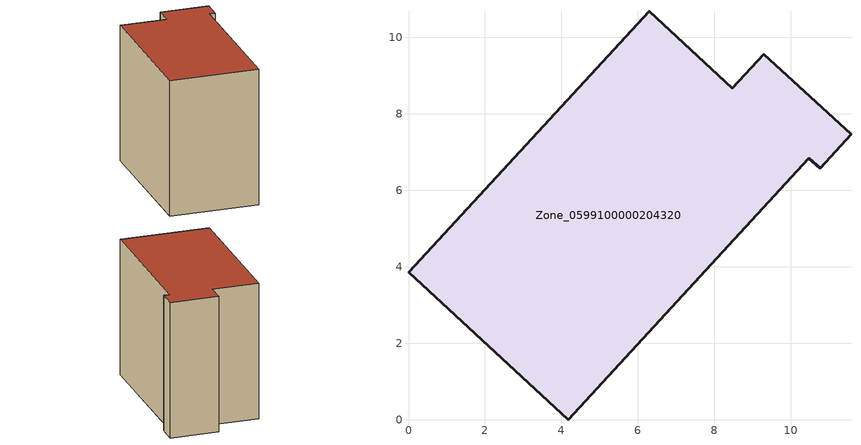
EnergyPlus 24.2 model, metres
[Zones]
Zone_0599100000204320
 floor ground (C_G): 0,3.85 6.29,10.68 8.47,8.67 9.29,9.56 11.57,7.46 10.76,6.58 10.47,6.84 4.18,0 z0
 wall outside (C_F): 6.29,10.68 0,3.85 4.18,0 10.47,6.84 10.76,6.58 11.57,7.46 9.29,9.56 8.47,8.67 6.29,10.68 z0:8.82
 roof outside (C_R): 9.29,9.56 8.47,8.67 6.29,10.68 0,3.85 4.18,0 10.47,6.84 10.76,6.58 11.57,7.46 z8.82
[BUILDING]
Pand.0599100000204320: North Axis=0; Terrain=City; Loads Convergence Tolerance Value=0.04; Temperature Convergence Tolerance Value=0.4; Solar Distribution=FullExterior; Maximum Number of Warmup Days=25; Minimum Number of Warmup Days=1
[Site:Location]
Rotterdam.The.Hague.AP_ZH_NLD Design_Conditions: Latitude=51.96; Longitude=4.45; Time Zone=1; Elevation=-4.5
[SITE:GROUNDTEMPERATURE:BUILDINGSURFACE]
18, 18, 18, 18, 18, 18, 18, 18, 18, 18, 18, 18
[MATERIAL] Thermal Absorptance=0.9; Solar Absorptance=0.7; Visible Absorptance=0.7
Name | Roughness | Thickness | Conductivity | Density | Specific Heat
G.TI.1975-1991 | MediumSmooth | 0.15 | 0.288461 | 540 | 1210
F.TI.1975-1991 | Rough | 0.3 | 0.230769 | 1920 | 840
R.TI.1975-1991 | MediumRough | 0.2 | 0.153846 | 1500 | 1000
[CONSTRUCTION]
C_G: G.TI.1975-1991
C_F: F.TI.1975-1991
C_R: R.TI.1975-1991
[ZONE]
Zone_0599100000204320: Type=1; Multiplier=1; Ceiling Height=Autocalculate; Volume=Autocalculate; Floor Area=autocalculate; Part of Total Floor Area=Yes
[ZONEINFILTRATION:DESIGNFLOWRATE]
Infil_Zone_0599100000204320: Zone or ZoneList or Space or SpaceList=Zone_0599100000204320; Schedule=AlwaysOn; Design Flow Rate Calculation Method=Flow/Area; Flow Rate per Floor Area=0.003; Constant Term Coefficient=1; Temperature Term Coefficient=0; Velocity Term Coefficient=0; Velocity Squared Term Coefficient=0
[HVACTEMPLATE:ZONE:IDEALLOADSAIRSYSTEM]
Zone_0599100000204320: Maximum Heating Supply Air Temperature=50; Minimum Cooling Supply Air Temperature=13; Maximum Heating Supply Air Humidity Ratio=0.0156; Minimum Cooling Supply Air Humidity Ratio=0.0077; Heating Limit=NoLimit; Cooling Limit=NoLimit; Dehumidification Control Type=ConstantSensibleHeatRatio; Cooling Sensible Heat Ratio=0.7; Dehumidification Setpoint=60; Humidification Control Type=None; Humidification Setpoint=30; Outdoor Air Method=None; Outdoor Air Flow Rate per Person=0.00944; Outdoor Air Flow Rate per Zone Floor Area=0; Outdoor Air Flow Rate per Zone=0; Demand Controlled Ventilation Type=None; Outdoor Air Economizer Type=NoEconomizer; Heat Recovery Type=None; Sensible Heat Recovery Effectiveness=0.7; Latent Heat Recovery Effectiveness=0.65
[ZONECONTROL:THERMOSTAT]
ThermostatControl_Zone_0599100000204320: Zone or ZoneList=Zone_0599100000204320; Control Type Schedule=DualSetpointControlType; Control 1=Thermostat_Zone_0599100000204320; Temperature Difference Between Cutout And Setpoint=0
[THERMOSTATSETPOINT:DUALSETPOINT]
Thermostat_Zone_0599100000204320: Heating Setpoint Temperature Schedule=HeatingSetpoint_Zone_0599100000204320; Cooling Setpoint Temperature Schedule=CoolingSetpoint_Zone_0599100000204320
[SCHEDULE:COMPACT]
HeatingSetpoint_Zone_0599100000204320: Through: 12/31, For: AllDays, Until: 24:00, 21
CoolingSetpoint_Zone_0599100000204320: Through: 12/31, For: AllDays, Until: 24:00, 24
DualSetpointControlType: Through: 12/31, For: AllDays, Until: 24:00, 4
AlwaysOn: Through: 12/31, For: AllDays, Until: 24:00, 1
